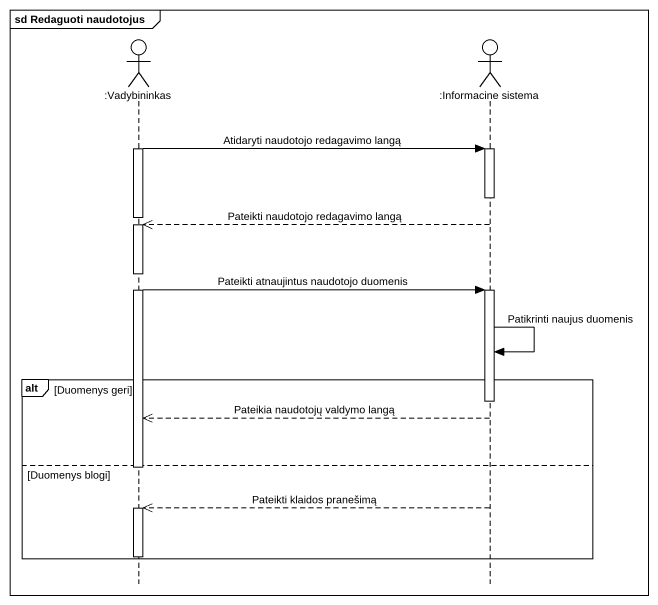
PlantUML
@startuml
mainframe sd Redaguoti naudotojus
hide footbox
actor ":Vadybininkas" as Vadybininkas
actor ":Informacine sistema" as Informacine_sistema

activate Vadybininkas
Vadybininkas -> Informacine_sistema : Atidaryti naudotojo redagavimo langą
activate Informacine_sistema
deactivate Informacine_sistema
deactivate Vadybininkas
Informacine_sistema -->> Vadybininkas : Pateikti naudotojo redagavimo langą
activate Vadybininkas
Vadybininkas -> Informacine_sistema : Pateikti atnaujintus naudotojo duomenis
activate Informacine_sistema
Informacine_sistema -> Informacine_sistema : Patikrinti naujus duomenis
alt Duomenys geri
  deactivate Informacine_sistema
  Informacine_sistema -->> Vadybininkas : Pateikia naudotojų valdymo langą
else Duomenys blogi
  deactivate Vadybininkas
  Informacine_sistema -->> Vadybininkas : Pateikti klaidos pranešimą
  activate Vadybininkas
  deactivate Vadybininkas
end
@enduml
